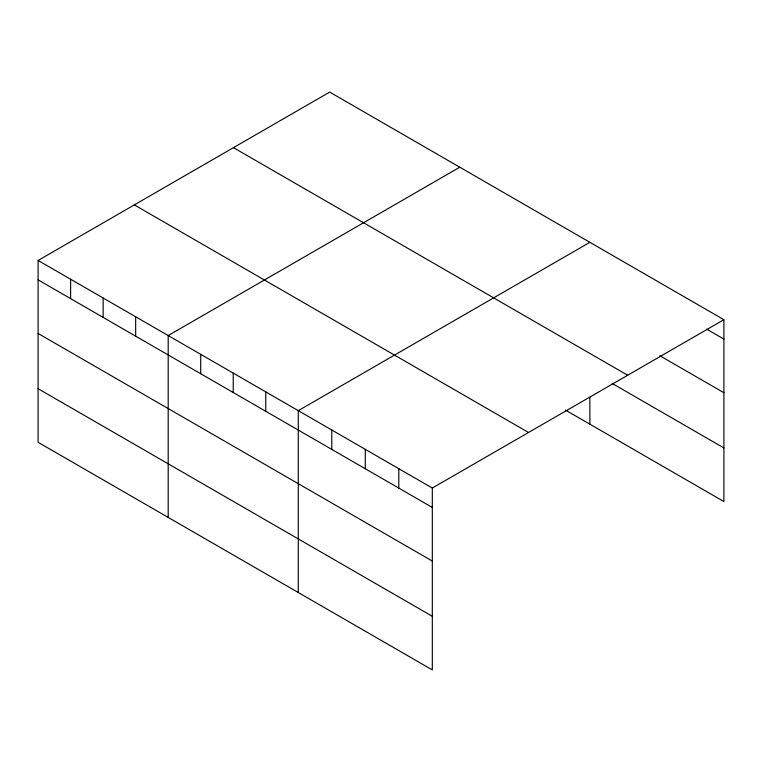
<?xml version="1.0" encoding="UTF-8"?>
<svg xmlns="http://www.w3.org/2000/svg" width="762" height="762" viewBox="0 0 762 762"><rect width="100%" height="100%" fill="white"/><g stroke="black" fill="none" stroke-linecap="round" stroke-linejoin="round"><path stroke-width="1.14" d="M38.1 260.452L432.311 488.042L432.311 669.903L38.1 442.303L38.1 260.452L329.689 92.097L723.9 319.697L723.9 501.548L565.48 410.089M459.781 167.202L168.192 335.556L168.192 517.417M589.864 242.316L298.275 410.661L298.275 592.522M432.311 488.042L723.9 319.697M706.641 329.136L723.9 339.1M659.93 355.778L723.9 392.716M233.467 147.657L627.678 375.247M612.21 383.457L723.9 447.942M134.322 204.892L528.533 432.483M38.1 279.854L432.311 507.454M38.1 333.461L432.311 561.061M38.1 388.696L432.311 616.296M589.864 397.364L589.864 424.167M398.802 468.697L398.802 488.109M365.293 449.351L365.293 468.763M331.784 430.006L331.784 449.418M265.757 391.887L265.757 411.29M233.229 373.104L233.229 392.516M200.711 354.33L200.711 373.742M135.665 316.773L135.665 336.185M103.146 297.999L103.146 317.411M70.618 279.225L70.618 298.637"/></g></svg>
